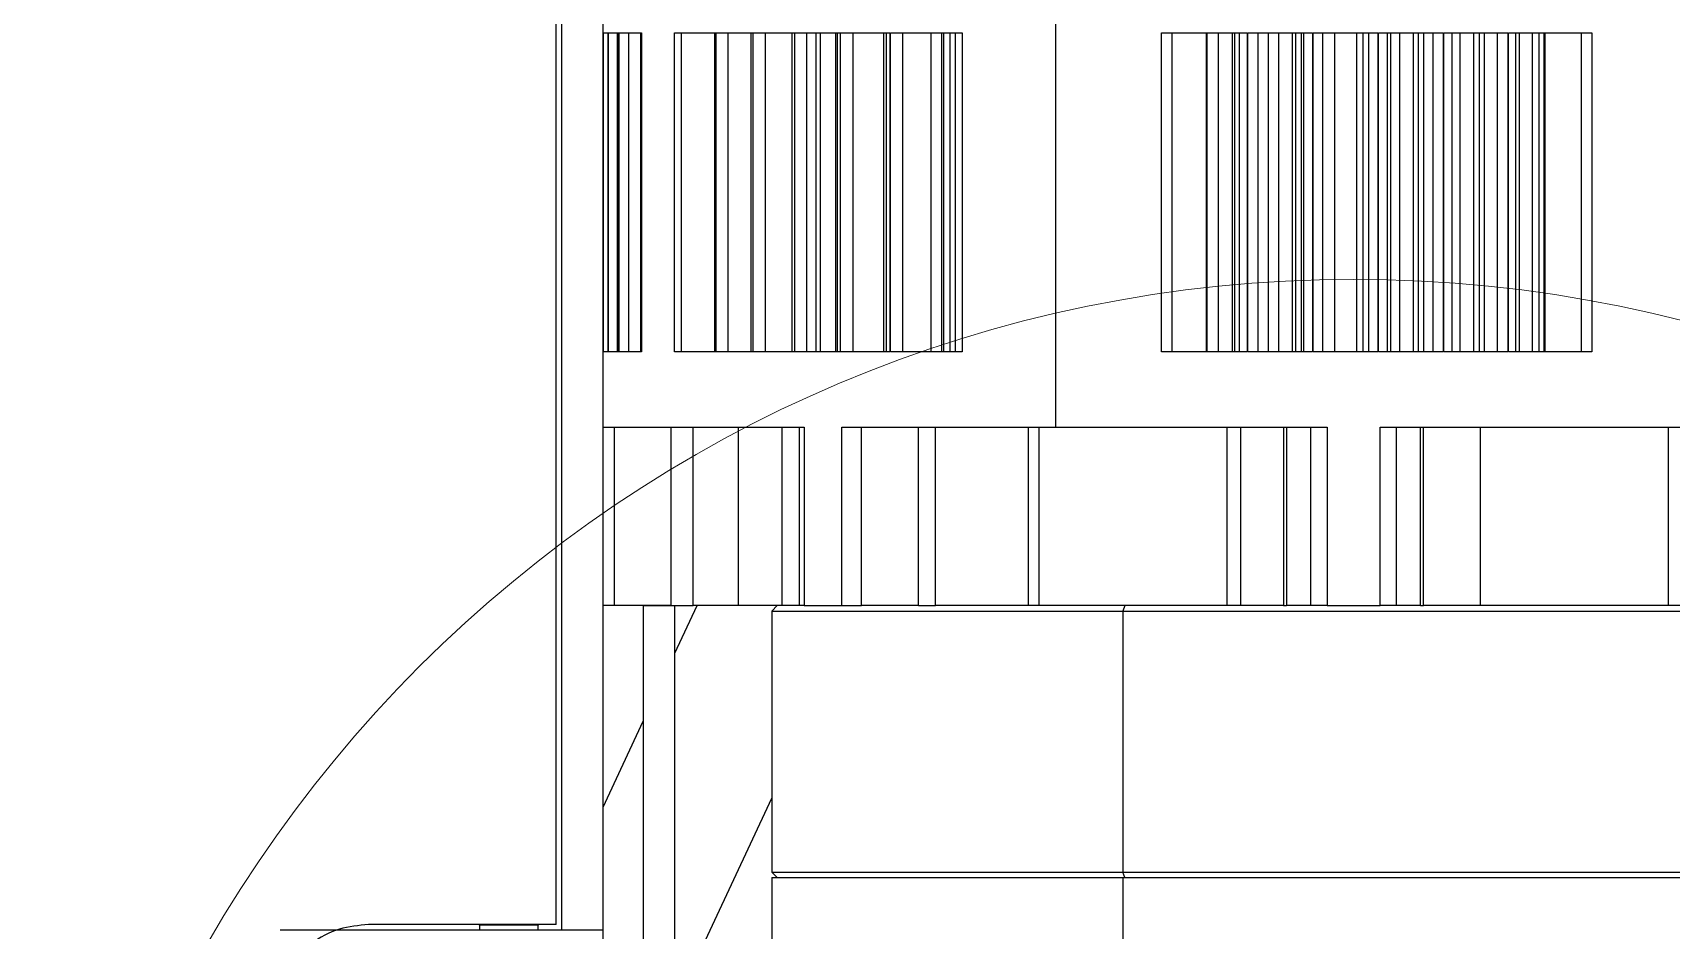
# Model space of a CAD drawing. Header units: millimetres. Extents: x 2 to 1187, y 2 to 839.
# Drawn here: x 306.25 to 341.16, y 413.3 to 432.42 of the extents above; entities that cross this region are included whole.
import ezdxf

# ---------------------------------------------------------------- set-up
doc = ezdxf.new("R2010")
doc.units = ezdxf.units.MM

msp = doc.modelspace()

# ---------------------------------------------------------------- hatches: boundary and pattern name
h = msp.add_hatch()
h.set_pattern_fill('ANSI31', color=256, angle=20)
h.set_pattern_definition([(65, (5.2902, -37.6748), (-2.877527, 1.341813), [])])
edge = h.paths.add_edge_path()
edge.add_line((348.855946, 420.219205), (348.462604, 420.219205))
edge.add_line((348.462604, 420.219205), (346.672389, 420.219205))
edge.add_line((346.672389, 420.219205), (346.792389, 420.099205))
edge.add_line((346.792389, 420.099205), (346.792389, 414.539205))
edge.add_line((346.792389, 414.539205), (346.672389, 414.419205))
edge.add_line((346.672389, 414.419205), (346.792389, 414.419205))
edge.add_line((346.792389, 414.419205), (346.792389, 412.539205))
edge.add_line((346.792389, 412.539205), (346.732389, 412.539205))
edge.add_line((346.732389, 412.539205), (346.732389, 412.459205))
edge.add_line((346.732389, 412.459205), (346.721245, 412.346053))
edge.add_line((346.721245, 412.346053), (346.700889, 412.270664))
edge.add_line((346.700889, 412.270664), (346.700889, 412.208458))
edge.add_spline(control_points=[(346.697839, 412.219205), (346.69954, 412.217103), (346.703051, 412.212763), (346.680821, 412.18098), (346.64357, 412.135603), (346.578615, 412.062698), (346.477531, 411.955085), (346.388238, 411.864514), (346.343569, 411.819205)], knot_values=[0, 0, 0, 0, 0.121004313, 0.249823004, 0.367458128, 0.500028204, 0.749884152, 1, 1, 1, 1], degree=3, periodic=0)
edge.add_line((346.343569, 411.819205), (345.407251, 411.819205))
edge.add_line((345.407251, 411.819205), (343.607777, 411.819205))
edge.add_line((343.607777, 411.819205), (343.481548, 411.819205))
edge.add_line((343.481548, 411.819205), (342.792389, 411.819205))
edge.add_line((342.792389, 411.819205), (342.792389, 411.619205))
edge.add_line((342.792389, 411.619205), (342.592389, 411.419205))
edge.add_line((342.592389, 411.419205), (341.392389, 411.419205))
edge.add_line((341.392389, 411.419205), (341.392389, 409.419205))
edge.add_line((341.392389, 409.419205), (343.378667, 409.419205))
edge.add_line((343.378667, 409.419205), (348.855946, 409.419205))
edge.add_line((348.855946, 409.419205), (348.855946, 420.219205))
edge = h.paths.add_edge_path()
edge.add_line((325.406111, 409.419205), (327.392389, 409.419205))
edge.add_line((327.392389, 409.419205), (327.392389, 411.419205))
edge.add_line((327.392389, 411.419205), (326.192389, 411.419205))
edge.add_line((326.192389, 411.419205), (325.992389, 411.619205))
edge.add_line((325.992389, 411.619205), (325.992389, 411.819205))
edge.add_line((325.992389, 411.819205), (325.303231, 411.819205))
edge.add_line((325.303231, 411.819205), (325.177002, 411.819205))
edge.add_line((325.177002, 411.819205), (322.44121, 411.819205))
edge.add_spline(control_points=[(322.44121, 411.819205), (322.377913, 411.883658), (322.281444, 411.981889), (322.17271, 412.099138), (322.134828, 412.144158), (322.116727, 412.16567)], knot_values=[0, 0, 0, 0, 0.499087387, 0.760647222, 1, 1, 1, 1], degree=3, periodic=0)
edge.add_spline(control_points=[(322.116727, 412.16567), (322.105086, 412.180733), (322.081849, 412.210801), (322.085245, 412.216408), (322.086939, 412.219205)], knot_values=[0, 0, 0, 0, 0.500983859, 1, 1, 1, 1], degree=3, periodic=0)
edge.add_line((322.078002, 412.219205), (322.083889, 412.219205))
edge.add_line((322.083889, 412.219205), (322.083889, 412.270664))
edge.add_line((322.083889, 412.270664), (322.063534, 412.346053))
edge.add_line((322.063534, 412.346053), (322.052389, 412.459205))
edge.add_line((322.052389, 412.459205), (322.052389, 412.539205))
edge.add_line((322.052389, 412.539205), (321.992389, 412.539205))
edge.add_line((321.992389, 412.539205), (321.992389, 414.419205))
edge.add_line((321.992389, 414.419205), (322.112389, 414.419205))
edge.add_line((322.112389, 414.419205), (321.992389, 414.539205))
edge.add_line((321.992389, 414.539205), (321.992389, 420.099205))
edge.add_line((321.992389, 420.099205), (322.112389, 420.219205))
edge.add_line((322.112389, 420.219205), (321.27996, 420.219205))
edge.add_line((321.27996, 420.219205), (320.322174, 420.219205))
edge.add_line((320.322174, 420.219205), (319.928832, 420.219205))
edge.add_line((319.928832, 420.219205), (319.928832, 409.419205))
edge.add_line((319.928832, 409.419205), (325.406111, 409.419205))
h.paths.add_polyline_path([(318.400104, 409.419205), (319.255946, 409.419205), (319.255946, 420.219205), (318.645792, 420.219205), (318.400104, 420.219205)])
h.paths.add_polyline_path([(349.528832, 409.419205), (350.384675, 409.419205), (350.384675, 413.299205), (350.384675, 420.219205), (350.138987, 420.219205), (349.528832, 420.219205)])

# ---------------------------------------------------------------- linework, layer by layer
at = {"color": 7, "linetype": 'Continuous', "lineweight": 25}
for p, q in [((317.519701, 413.299205), (317.519701, 441.299205)), ((317.392389, 439.419205), (317.392389, 413.419205)), ((317.39965, 413.419205), (317.39965, 439.419205)), ((318.392389, 434.019205), (318.392389, 432.419205)), ((328.043591, 434.019205), (328.043591, 424.019205)), ((318.392389, 432.419205), (318.400813, 432.419205)), ((318.400707, 432.419205), (318.400707, 425.619205)), ((318.400813, 432.419205), (318.400813, 425.619205)), ((318.401259, 425.619205), (318.401259, 432.419205)), ((318.401259, 432.419205), (318.50691, 432.419205)), ((318.505478, 432.419205), (318.505478, 425.619205)), ((318.50691, 432.419205), (318.506909, 425.619205)), ((318.508538, 425.619205), (318.508538, 432.419205)), ((318.508538, 432.419205), (318.733904, 432.419205)), ((318.708003, 425.619205), (318.708003, 432.419205)), ((318.729635, 432.419205), (318.729635, 425.619205)), ((318.733904, 432.419205), (318.733904, 425.619205)), ((318.736703, 425.619205), (318.736703, 432.419205)), ((318.736703, 432.419205), (319.219019, 432.419205)), ((318.950742, 425.619205), (318.950742, 432.419205)), ((319.198354, 432.419205), (319.198354, 425.619205)), ((319.219019, 432.419205), (319.219019, 425.619205)), ((319.923415, 425.619205), (319.923415, 432.419205)), ((319.923415, 432.419205), (320.802836, 432.419205)), ((320.073697, 425.619205), (320.073697, 432.419205)), ((320.772705, 432.419205), (320.772705, 425.619205)), ((320.802836, 432.419205), (320.802836, 425.619205)), ((320.810014, 425.619205), (320.810014, 432.419205)), ((320.810014, 432.419205), (321.590609, 432.419205)), ((321.065147, 425.619205), (321.065147, 432.419205)), ((321.550632, 432.419205), (321.550632, 425.619205)), ((321.590609, 432.419205), (321.590609, 425.619205)), ((321.598766, 425.619205), (321.598766, 432.419205)), ((321.598766, 432.419205), (322.475812, 432.419205)), ((321.859479, 425.619205), (321.859479, 432.419205)), ((322.424769, 432.419205), (322.424769, 425.619205)), ((322.475812, 432.419205), (322.475812, 425.619205)), ((322.484885, 425.619205), (322.484885, 432.419205)), ((322.484885, 432.419205), (323.451707, 432.419205)), ((322.743957, 425.619205), (322.743957, 432.419205)), ((322.933546, 432.419205), (322.933546, 425.619205)), ((323.028921, 432.419205), (323.028922, 425.619205)), ((323.36056, 425.619205), (323.36056, 432.419205)), ((323.388466, 432.419205), (323.388466, 425.619205)), ((323.451707, 432.419205), (323.451707, 425.619205)), ((323.461628, 425.619205), (323.461628, 432.419205)), ((323.461628, 432.419205), (324.510868, 432.419205)), ((323.72752, 425.619205), (323.72752, 432.419205)), ((324.38401, 425.619205), (324.38401, 432.419205)), ((324.434387, 432.419205), (324.434387, 425.619205)), ((324.510868, 432.419205), (324.510868, 425.619205)), ((324.52156, 425.619205), (324.52156, 432.419205)), ((324.52156, 432.419205), (326.051317, 432.419205)), ((324.787013, 425.619205), (324.787013, 432.419205)), ((325.392545, 425.619205), (325.392545, 432.419205)), ((325.613973, 432.419205), (325.613973, 425.619205)), ((325.652717, 432.419205), (325.652717, 425.619205)), ((325.788292, 432.419205), (325.788292, 425.619205)), ((325.899596, 432.419205), (325.899596, 425.619205)), ((326.051317, 432.419205), (326.051317, 425.619205)), ((330.301976, 432.419205), (332.126711, 432.419205)), ((330.301976, 425.619205), (330.301976, 432.419205)), ((330.52789, 425.619205), (330.52789, 432.419205)), ((331.256625, 425.619205), (331.256625, 432.419205)), ((331.272961, 425.619205), (331.272961, 432.419205)), ((331.503952, 432.419205), (331.503952, 425.619205)), ((331.81248, 425.619205), (331.81248, 432.419205)), ((331.856976, 432.419205), (331.856976, 425.619205)), ((331.955031, 432.419205), (331.955032, 425.619205)), ((332.126711, 432.419205), (332.126711, 425.619205)), ((332.140164, 432.419205), (333.515772, 432.419205)), ((332.140164, 425.619205), (332.140164, 432.419205)), ((332.361737, 425.619205), (332.361737, 432.419205)), ((332.580591, 425.619205), (332.580591, 432.419205)), ((332.79559, 432.419205), (332.79559, 425.619205)), ((333.092453, 425.619205), (333.092453, 432.419205)), ((333.154246, 432.419205), (333.154246, 425.619205)), ((333.274512, 432.419205), (333.274512, 425.619205)), ((333.327104, 432.419205), (333.327104, 425.619205)), ((333.515772, 432.419205), (333.515772, 425.619205)), ((333.529342, 432.419205), (334.911505, 432.419205)), ((333.529342, 425.619205), (333.529342, 432.419205)), ((333.736077, 425.619205), (333.736077, 432.419205)), ((333.986778, 432.419205), (333.986778, 425.619205)), ((334.460886, 425.619205), (334.460886, 432.419205)), ((334.590849, 432.419205), (334.590849, 425.619205)), ((334.708253, 432.419205), (334.708253, 425.619205)), ((334.911505, 432.419205), (334.911505, 425.619205)), ((334.925088, 432.419205), (336.303287, 432.419205)), ((334.925088, 425.619205), (334.925088, 432.419205)), ((335.117746, 425.619205), (335.117746, 432.419205)), ((335.188799, 425.619205), (335.188799, 432.419205)), ((335.37484, 432.419205), (335.37484, 425.619205)), ((335.672262, 425.619205), (335.672262, 432.419205)), ((335.768918, 432.419205), (335.768918, 425.619205)), ((335.884028, 432.419205), (335.884028, 425.619205)), ((336.084931, 432.419205), (336.084931, 425.619205)), ((336.303287, 432.419205), (336.303288, 425.619205)), ((336.316779, 432.419205), (337.680527, 432.419205)), ((336.31678, 425.619205), (336.316779, 432.419205)), ((336.492723, 425.619205), (336.492722, 432.419205)), ((336.658161, 432.419205), (336.658161, 425.619205)), ((336.952465, 425.619205), (336.952465, 432.419205)), ((337.06642, 432.419205), (337.06642, 425.619205)), ((337.17672, 432.419205), (337.17672, 425.619205)), ((337.449766, 432.419205), (337.449766, 425.619205)), ((337.680527, 432.419205), (337.680527, 425.619205)), ((337.693825, 432.419205), (339.468692, 432.419205)), ((337.693825, 425.619205), (337.693825, 432.419205)), ((337.852557, 425.619205), (337.852557, 432.419205)), ((337.924239, 432.419205), (337.924239, 425.619205)), ((338.207946, 425.619205), (338.207946, 432.419205)), ((338.338868, 432.419205), (338.338868, 425.619205)), ((338.44746, 432.419205), (338.44746, 425.619205)), ((338.467352, 432.419205), (338.467352, 425.619205)), ((339.24284, 432.419205), (339.24284, 425.619205)), ((339.468692, 432.419205), (339.468692, 425.619205)), ((318.392389, 425.619205), (318.392389, 420.219205)), ((318.400813, 425.619205), (318.392389, 425.619205)), ((318.506909, 425.619205), (318.401259, 425.619205)), ((318.733904, 425.619205), (318.508538, 425.619205)), ((319.219019, 425.619205), (318.736703, 425.619205)), ((320.802836, 425.619205), (319.923415, 425.619205)), ((321.590609, 425.619205), (320.810014, 425.619205)), ((322.475812, 425.619205), (321.598766, 425.619205)), ((323.451707, 425.619205), (322.484885, 425.619205)), ((324.510868, 425.619205), (323.461628, 425.619205)), ((326.051317, 425.619205), (324.52156, 425.619205)), ((332.126711, 425.619205), (330.301976, 425.619205)), ((333.515772, 425.619205), (332.140164, 425.619205)), ((334.911505, 425.619205), (333.529342, 425.619205)), ((336.303288, 425.619205), (334.925088, 425.619205)), ((337.680527, 425.619205), (336.31678, 425.619205)), ((339.468692, 425.619205), (337.693825, 425.619205)), ((318.402333, 424.019205), (322.686904, 424.019205)), ((318.402333, 420.219205), (318.402333, 424.019205)), ((318.645792, 420.219205), (318.645792, 424.019205)), ((319.848136, 420.219205), (319.848136, 424.019205)), ((320.322174, 420.219205), (320.322174, 424.019205)), ((321.27996, 424.019205), (321.27996, 420.219205)), ((322.207274, 424.019205), (322.207274, 420.219205)), ((322.579541, 424.019205), (322.579541, 420.219205)), ((322.686904, 424.019205), (322.686904, 420.219205)), ((323.48452, 420.219205), (323.48452, 424.019205)), ((323.48452, 424.019205), (328.043591, 424.019205)), ((323.907059, 420.219205), (323.907059, 424.019205)), ((325.118128, 420.219205), (325.118128, 424.019205)), ((325.486653, 420.219205), (325.486652, 424.019205)), ((327.457953, 424.019205), (327.457953, 420.219205)), ((327.683222, 424.019205), (327.683222, 420.219205)), ((328.043591, 424.019205), (333.828389, 424.019205)), ((331.695469, 420.219205), (331.695469, 424.019205)), ((331.98459, 424.019205), (331.98459, 420.219205)), ((332.900326, 424.019205), (332.900326, 420.219205)), ((332.963922, 424.019205), (332.963922, 420.219205)), ((333.474287, 424.019205), (333.474287, 420.219205)), ((333.828389, 424.019205), (333.828389, 420.219205)), ((334.956389, 424.019205), (345.300258, 424.019205)), ((334.956389, 420.219205), (334.956389, 424.019205)), ((335.310491, 420.219205), (335.310491, 424.019205)), ((335.820856, 420.219205), (335.820856, 424.019205)), ((335.884452, 420.219205), (335.884452, 424.019205)), ((337.089309, 424.019205), (337.089309, 420.219205)), ((341.101556, 420.219205), (341.101556, 424.019205)), ((318.392389, 420.219205), (318.392389, 409.419205)), ((318.400104, 420.219205), (318.392389, 420.219205)), ((318.392389, 420.219205), (318.402333, 420.219205)), ((318.400104, 409.419205), (318.400104, 420.219205)), ((318.645792, 420.219205), (318.402333, 420.219205)), ((319.848136, 420.219205), (318.645792, 420.219205)), ((319.255946, 420.209205), (319.255946, 409.419205)), ((319.928832, 420.209205), (319.255946, 420.209205)), ((319.848136, 420.219205), (320.322174, 420.219205)), ((319.928832, 409.419205), (319.928832, 420.209205)), ((321.27996, 420.219205), (320.322174, 420.219205)), ((322.207274, 420.219205), (321.27996, 420.219205)), ((322.112389, 420.219205), (321.992389, 420.099205)), ((321.992389, 420.099205), (321.992389, 414.539205)), ((321.992389, 420.099205), (329.472071, 420.099205)), ((322.579541, 420.219205), (322.207274, 420.219205)), ((322.686904, 420.219205), (322.579541, 420.219205)), ((322.686904, 420.219205), (323.48452, 420.219205)), ((323.48452, 420.219205), (323.907059, 420.219205)), ((325.118128, 420.219205), (323.907059, 420.219205)), ((325.118128, 420.219205), (325.486653, 420.219205)), ((327.457953, 420.219205), (325.486653, 420.219205)), ((327.683222, 420.219205), (327.457953, 420.219205)), ((331.695469, 420.219205), (327.683222, 420.219205)), ((329.519687, 420.219205), (329.472071, 420.099205)), ((329.472071, 420.099205), (329.472071, 414.539205)), ((329.472071, 420.099205), (346.792389, 420.099205)), ((331.98459, 420.219205), (331.695469, 420.219205)), ((332.900326, 420.219205), (331.98459, 420.219205)), ((332.900326, 420.219205), (332.963922, 420.219205)), ((333.474287, 420.219205), (332.963922, 420.219205)), ((333.828389, 420.219205), (333.474287, 420.219205)), ((333.828389, 420.219205), (334.956389, 420.219205)), ((335.310491, 420.219205), (334.956389, 420.219205)), ((335.820856, 420.219205), (335.310491, 420.219205)), ((335.820856, 420.219205), (335.884452, 420.219205)), ((337.089309, 420.219205), (335.884452, 420.219205)), ((341.101556, 420.219205), (337.089309, 420.219205)), ((342.596586, 420.219205), (341.101556, 420.219205)), ((321.992389, 414.539205), (322.112389, 414.419205)), ((321.992389, 414.539205), (329.472071, 414.539205)), ((329.519687, 414.419205), (329.472071, 414.539205)), ((329.472071, 414.539205), (346.792389, 414.539205)), ((321.992389, 414.419205), (321.992389, 412.539205)), ((321.992389, 414.419205), (329.472071, 414.419205)), ((329.472071, 414.419205), (329.472071, 412.219205)), ((329.472071, 414.419205), (346.792389, 414.419205)), ((315.752629, 413.419205), (313.398266, 413.419205)), ((315.752629, 413.419205), (315.765338, 413.409205)), ((317.03215, 413.419205), (315.752629, 413.419205)), ((315.765338, 413.409205), (315.765338, 413.299205)), ((317.019441, 413.409205), (315.765338, 413.409205)), ((317.019441, 413.409205), (317.03215, 413.419205)), ((317.019441, 413.299205), (317.019441, 413.409205)), ((317.39965, 413.419205), (317.03215, 413.419205)), ((315.765338, 413.299205), (311.517783, 413.299205)), ((317.019441, 413.299205), (315.765338, 413.299205)), ((317.519701, 413.299205), (317.019441, 413.299205)), ((318.392389, 413.299205), (317.519701, 413.299205))]:
    msp.add_line(p, q, dxfattribs=at)
at = {"color": 7, "linetype": 'Continuous', "lineweight": 18}
msp.add_circle((334.392389, 399.019204), 28.146335, dxfattribs=at)
at = {"color": 7, "linetype": 'Continuous', "lineweight": 25}
msp.add_open_spline([(313.398266, 413.419205), (313.188511, 413.399913), (312.753899, 413.359939), (312.161115, 413.036904), (311.752177, 412.600533), (311.481581, 412.074697), (311.400623, 411.687428), (311.397993, 411.441442), (311.397755, 411.419205)], degree=3, knots=[0, 0, 0, 0, 0.200307671, 0.415035498, 0.629723847, 0.764104057, 0.97867514, 1, 1, 1, 1], dxfattribs=at)

doc.saveas('drawing.dxf')
